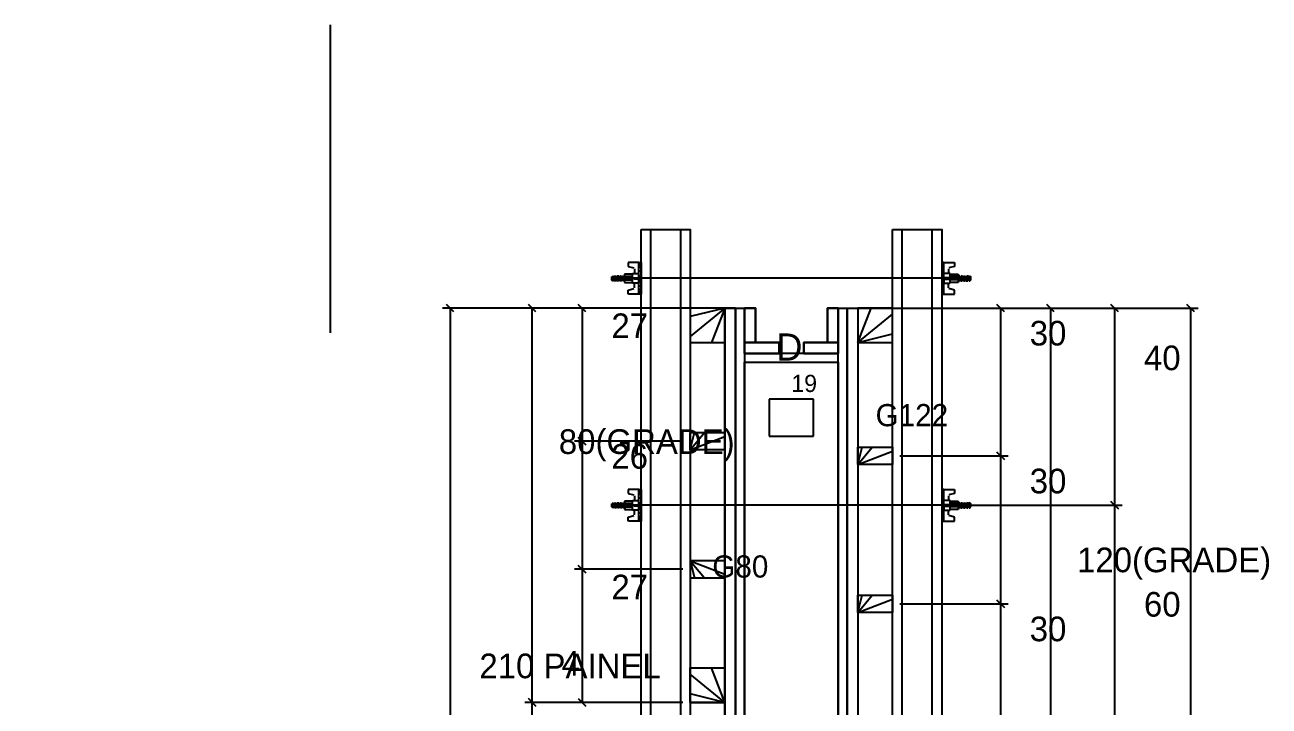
# Model space of a CAD drawing. Header units: metres. Extents: x 3398 to 8963, y 6303 to 8182.
# Drawn here: x 8405 to 8910, y 7906 to 8182 of the extents above; entities that cross this region are included whole.
import ezdxf

# ---------------------------------------------------------------- set-up
doc = ezdxf.new("R2010")
doc.units = ezdxf.units.M

msp = doc.modelspace()

# ---------------------------------------------------------------- linework, layer by layer
at = {"layer": 'CHAPA', "color": 1}
for points in [[(8696.7, 8067.31), (8696.7, 7647.31), (8693.1, 7647.31), (8693.1, 8067.31), (8696.7, 8067.31)], [(8738.3, 7587.31), (8734.7, 7587.31), (8734.7, 8067.31), (8738.3, 8067.31), (8738.3, 7587.31)], [(8734.7, 8045.31), (8734.7, 8048.91), (8696.7, 8048.91), (8696.7, 8045.31), (8734.7, 8045.31)]]:
    msp.add_lwpolyline(points, dxfattribs=at)
at = {"layer": 'CONCRETO', "color": 2}
msp.add_lwpolyline([(8404.7, 7609.31), (8404.7, 7647.31), (8696.7, 7647.31), (8696.7, 8045.31), (8734.7, 8045.31), (8734.7, 7609.31), (8404.7, 7609.31)], dxfattribs=at)
at = {"layer": 'COTA'}
for p, q in [((8578.71, 8065.81), (8575.71, 8068.81)), ((8612.07, 8065.83), (8609.07, 8068.83)), ((8632.26, 8065.83), (8629.26, 8068.83)), ((8802.14, 8065.83), (8799.14, 8068.83)), ((8822.33, 8065.83), (8819.33, 8068.83)), ((8848.38, 8065.81), (8845.38, 8068.81)), ((8879.22, 8065.81), (8876.22, 8068.81)), ((8629.26, 8014.83), (8632.26, 8011.83)), ((8632.26, 8011.83), (8629.26, 8014.83)), ((8802.14, 8005.83), (8799.14, 8008.83)), ((8799.14, 8008.83), (8802.14, 8005.83)), ((8848.38, 7985.8), (8845.38, 7988.8)), ((8845.38, 7988.8), (8848.38, 7985.8)), ((8632.26, 7959.83), (8629.26, 7962.83)), ((8629.26, 7962.83), (8632.26, 7959.83)), ((8799.14, 7948.83), (8802.14, 7945.83)), ((8802.14, 7945.83), (8799.14, 7948.83)), ((8612.07, 7905.83), (8609.07, 7908.83)), ((8609.07, 7908.83), (8612.07, 7905.83)), ((8629.26, 7908.83), (8632.26, 7905.83))]:
    msp.add_line(p, q, dxfattribs=at)
at = {"layer": 'COTA', "color": 241}
for p, q in [((8685.7, 8067.31), (8574.21, 8067.31)), ((8577.21, 8067.31), (8577.21, 7647.31)), ((8671.7, 8067.33), (8607.57, 8067.33)), ((8610.57, 7907.33), (8610.57, 8067.33)), ((8671.7, 8067.33), (8627.76, 8067.33)), ((8630.76, 8067.33), (8630.76, 8013.33)), ((8737.7, 8067.31), (8880.72, 8067.31)), ((8759.68, 8067.33), (8823.83, 8067.33)), ((8759.7, 8067.33), (8803.64, 8067.33)), ((8759.7, 8067.31), (8849.88, 8067.31)), ((8800.64, 8007.33), (8800.64, 8067.33)), ((8820.83, 8067.33), (8820.83, 7827.33)), ((8846.88, 8067.31), (8846.88, 7987.3)), ((8877.72, 8067.31), (8877.72, 7587.31)), ((8671.7, 8013.33), (8627.76, 8013.33)), ((8671.7, 8013.33), (8627.76, 8013.33)), ((8630.76, 8013.33), (8630.76, 7961.33)), ((8759.7, 8007.33), (8803.64, 8007.33)), ((8759.7, 8007.33), (8803.64, 8007.33)), ((8800.64, 7947.33), (8800.64, 8007.33)), ((8779.7, 7987.3), (8849.88, 7987.3)), ((8779.7, 7987.3), (8849.88, 7987.3)), ((8846.88, 7987.3), (8846.88, 7867.33)), ((8671.7, 7961.33), (8627.76, 7961.33)), ((8671.7, 7961.33), (8627.76, 7961.33)), ((8630.76, 7961.33), (8630.76, 7907.33)), ((8759.7, 7947.33), (8803.64, 7947.33)), ((8759.7, 7947.33), (8803.64, 7947.33)), ((8800.64, 7887.33), (8800.64, 7947.33)), ((8671.7, 7907.33), (8607.57, 7907.33)), ((8671.69, 7907.33), (8607.57, 7907.33)), ((8610.57, 7899.32), (8610.57, 7907.33)), ((8671.7, 7907.33), (8627.76, 7907.33))]:
    msp.add_line(p, q, dxfattribs=at)
at = {"layer": 'COTA', "color": 180}
for p, q in [((8724.7, 8030.39), (8706.7, 8030.39)), ((8706.7, 8030.39), (8706.7, 8015.39)), ((8724.7, 8015.39), (8724.7, 8030.39)), ((8706.7, 8015.39), (8724.7, 8015.39))]:
    msp.add_line(p, q, dxfattribs=at)
at = {"layer": 'Hachura'}
for p, q in [((8653.8, 8085.84), (8649.54, 8085.84)), ((8649.54, 8085.84), (8649.54, 8084.17)), ((8649.54, 8084.17), (8651.75, 8083.59)), ((8651.99, 8083.27), (8651.99, 8081.33)), ((8653.78, 8085.71), (8654.7, 8085.71)), ((8653.78, 8085.5), (8654.7, 8085.5)), ((8653.78, 8085.16), (8654.7, 8085.16)), ((8653.78, 8084.7), (8654.7, 8084.7)), ((8653.78, 8083.85), (8654.7, 8083.85)), ((8653.8, 8072.95), (8653.8, 8085.84)), ((8653.8, 8085.84), (8654.7, 8085.84)), ((8654.7, 8085.84), (8654.7, 8072.95)), ((8654.7, 8084.89), (8654.7, 8077.08)), ((8777.62, 8085.71), (8776.69, 8085.71)), ((8777.62, 8085.5), (8776.69, 8085.5)), ((8777.62, 8085.16), (8776.69, 8085.16)), ((8777.62, 8084.7), (8776.69, 8084.7)), ((8777.62, 8083.85), (8776.69, 8083.85)), ((8777.6, 8085.84), (8776.7, 8085.84)), ((8776.7, 8085.84), (8776.7, 8072.95)), ((8776.7, 8084.89), (8776.7, 8077.08)), ((8777.6, 8085.84), (8781.86, 8085.84)), ((8777.6, 8072.95), (8777.6, 8085.84)), ((8779.41, 8083.27), (8779.41, 8081.33)), ((8781.86, 8084.17), (8779.65, 8083.59)), ((8781.86, 8085.84), (8781.86, 8084.17)), ((8643.22, 8080.3), (8642.9, 8079.97)), ((8642.9, 8078.68), (8642.9, 8079.97)), ((8643.22, 8078.36), (8642.9, 8078.68)), ((8643.22, 8079.78), (8643.56, 8080.46)), ((8643.78, 8080.4), (8643.22, 8079.27)), ((8643.22, 8080.04), (8643.35, 8080.3)), ((8643.22, 8080.3), (8643.22, 8078.36)), ((8643.86, 8080.3), (8643.22, 8079.01)), ((8643.54, 8078.36), (8643.22, 8078.36)), ((8643.54, 8078.36), (8644.51, 8080.3)), ((8643.54, 8078.36), (8644.51, 8080.3)), ((8643.63, 8078.29), (8644.72, 8080.46)), ((8643.86, 8080.3), (8644.51, 8080.3)), ((8644.95, 8080.4), (8643.87, 8078.26)), ((8645.02, 8080.3), (8644.06, 8078.36)), ((8644.7, 8078.36), (8644.06, 8078.36)), ((8644.7, 8078.36), (8645.67, 8080.3)), ((8644.79, 8078.29), (8645.88, 8080.46)), ((8645.67, 8080.3), (8645.02, 8080.3)), ((8646.11, 8080.4), (8645.04, 8078.26)), ((8646.19, 8080.3), (8645.22, 8078.36)), ((8645.43, 8078.36), (8645.22, 8078.36)), ((8645.86, 8078.36), (8645.22, 8078.36)), ((8645.86, 8078.36), (8646.83, 8080.3)), ((8645.96, 8078.29), (8647.04, 8080.46)), ((8646.4, 8080.3), (8646.19, 8080.3)), ((8647.27, 8080.4), (8646.2, 8078.26)), ((8647.35, 8080.3), (8646.38, 8078.36)), ((8647.02, 8078.36), (8646.38, 8078.36)), ((8646.4, 8080.3), (8646.83, 8080.3)), ((8647.02, 8078.36), (8647.99, 8080.3)), ((8647.35, 8080.3), (8647.99, 8080.3)), ((8647.99, 8079.52), (8647.36, 8078.26)), ((8647.99, 8079.27), (8647.54, 8078.36)), ((8647.99, 8078.36), (8647.54, 8078.36)), ((8651.22, 8081.07), (8647.99, 8081.07)), ((8647.99, 8081.07), (8647.99, 8077.72)), ((8647.99, 8080.3), (8651.22, 8080.3)), ((8647.99, 8078.75), (8651.22, 8078.75)), ((8647.99, 8077.72), (8651.22, 8077.72)), ((8648.06, 8081.07), (8648.06, 8077.72)), ((8651.22, 8077.46), (8651.22, 8081.33)), ((8651.22, 8081.33), (8651.22, 8081.07)), ((8651.22, 8081.33), (8651.22, 8081.07)), ((8651.22, 8081.33), (8653.8, 8081.33)), ((8651.8, 8079.6), (8653.8, 8079.6)), ((8653.8, 8079.08), (8651.8, 8079.08)), ((8653.78, 8082.42), (8654.7, 8082.42)), ((8653.8, 8079.4), (8653.8, 8077.46)), ((8653.8, 8079.39), (8654.7, 8079.39)), ((8653.8, 8078.11), (8653.8, 8078.75)), ((8653.8, 8072.95), (8653.8, 8078.11)), ((8654.11, 8078.44), (8653.9, 8078.44)), ((8653.92, 8080.37), (8654.35, 8080.37)), ((8654.55, 8078.44), (8654.11, 8078.44)), ((8777.62, 8082.42), (8776.7, 8082.42)), ((8777.6, 8079.39), (8776.7, 8079.39)), ((8776.85, 8078.44), (8777.28, 8078.44)), ((8777.47, 8080.37), (8777.04, 8080.37)), ((8777.28, 8078.44), (8777.49, 8078.44)), ((8780.18, 8081.33), (8777.6, 8081.33)), ((8779.6, 8079.6), (8777.6, 8079.6)), ((8777.6, 8079.39), (8777.6, 8077.46)), ((8777.6, 8079.08), (8779.6, 8079.08)), ((8777.6, 8078.1), (8777.6, 8078.75)), ((8777.6, 8072.95), (8777.6, 8078.1)), ((8780.18, 8077.46), (8780.18, 8081.33)), ((8780.18, 8081.33), (8780.18, 8081.07)), ((8780.18, 8081.33), (8780.18, 8081.07)), ((8780.18, 8081.07), (8783.41, 8081.07)), ((8783.41, 8080.3), (8780.18, 8080.3)), ((8783.41, 8078.75), (8780.18, 8078.75)), ((8783.41, 8077.72), (8780.18, 8077.72)), ((8783.34, 8081.07), (8783.34, 8077.72)), ((8783.41, 8081.07), (8783.41, 8077.72)), ((8784.05, 8080.3), (8783.41, 8080.3)), ((8784.37, 8078.36), (8783.41, 8080.3)), ((8783.41, 8079.52), (8784.04, 8078.26)), ((8783.41, 8079.27), (8783.86, 8078.36)), ((8783.41, 8078.36), (8783.86, 8078.36)), ((8784.05, 8080.3), (8785.02, 8078.36)), ((8784.13, 8080.4), (8785.2, 8078.26)), ((8785.44, 8078.29), (8784.36, 8080.46)), ((8784.37, 8078.36), (8785.02, 8078.36)), ((8785.53, 8078.36), (8784.57, 8080.3)), ((8785, 8080.3), (8784.57, 8080.3)), ((8785, 8080.3), (8785.21, 8080.3)), ((8785.21, 8080.3), (8786.18, 8078.36)), ((8785.29, 8080.4), (8786.36, 8078.26)), ((8786.6, 8078.29), (8785.52, 8080.46)), ((8785.53, 8078.36), (8786.18, 8078.36)), ((8785.73, 8080.3), (8786.37, 8080.3)), ((8786.69, 8078.36), (8785.73, 8080.3)), ((8785.97, 8078.36), (8786.18, 8078.36)), ((8786.37, 8080.3), (8787.34, 8078.36)), ((8786.45, 8080.4), (8787.52, 8078.26)), ((8787.76, 8078.29), (8786.68, 8080.46)), ((8786.69, 8078.36), (8787.34, 8078.36)), ((8787.53, 8080.3), (8786.89, 8080.3)), ((8787.86, 8078.36), (8786.89, 8080.3)), ((8787.86, 8078.36), (8786.89, 8080.3)), ((8787.53, 8080.3), (8788.18, 8079.01)), ((8787.61, 8080.4), (8788.18, 8079.27)), ((8788.18, 8079.78), (8787.84, 8080.46)), ((8787.86, 8078.36), (8788.18, 8078.36)), ((8788.18, 8080.04), (8788.05, 8080.3)), ((8788.18, 8080.3), (8788.5, 8079.97)), ((8788.18, 8080.3), (8788.18, 8078.36)), ((8788.18, 8078.36), (8788.5, 8078.68)), ((8788.5, 8078.68), (8788.5, 8079.97)), ((8649.54, 8074.62), (8651.75, 8075.2)), ((8649.54, 8072.95), (8649.54, 8074.62)), ((8654.7, 8072.95), (8649.56, 8072.95)), ((8653.8, 8077.46), (8651.22, 8077.46)), ((8651.99, 8075.52), (8651.99, 8077.46)), ((8653.78, 8076.36), (8654.7, 8076.36)), ((8653.78, 8074.94), (8654.7, 8074.94)), ((8653.78, 8074.1), (8654.7, 8074.1)), ((8653.78, 8073.63), (8654.7, 8073.63)), ((8653.78, 8073.3), (8654.7, 8073.3)), ((8653.78, 8073.09), (8654.7, 8073.09)), ((8777.62, 8076.35), (8776.69, 8076.35)), ((8777.62, 8074.94), (8776.69, 8074.94)), ((8777.62, 8074.1), (8776.69, 8074.1)), ((8777.62, 8073.63), (8776.69, 8073.63)), ((8777.62, 8073.3), (8776.69, 8073.3)), ((8777.62, 8073.09), (8776.69, 8073.09)), ((8776.7, 8072.95), (8781.83, 8072.95)), ((8777.6, 8077.46), (8780.18, 8077.46)), ((8779.41, 8075.52), (8779.41, 8077.46)), ((8781.86, 8074.62), (8779.65, 8075.2)), ((8781.86, 8072.95), (8781.86, 8074.62)), ((8653.8, 7993.76), (8649.55, 7993.76)), ((8649.55, 7993.76), (8649.55, 7992.08)), ((8649.55, 7992.08), (8651.76, 7991.5)), ((8653.79, 7993.62), (8654.71, 7993.62)), ((8653.79, 7993.41), (8654.71, 7993.41)), ((8653.79, 7993.07), (8654.71, 7993.07)), ((8653.79, 7992.61), (8654.71, 7992.61)), ((8653.8, 7993.76), (8654.71, 7993.76)), ((8653.8, 7980.86), (8653.8, 7993.76)), ((8654.71, 7993.76), (8654.71, 7980.86)), ((8654.71, 7992.81), (8654.71, 7984.99)), ((8777.63, 7993.62), (8776.7, 7993.62)), ((8777.63, 7993.41), (8776.7, 7993.41)), ((8777.63, 7993.07), (8776.7, 7993.07)), ((8777.63, 7992.61), (8776.7, 7992.61)), ((8776.71, 7993.76), (8776.71, 7980.86)), ((8777.61, 7993.76), (8776.71, 7993.76)), ((8776.71, 7992.81), (8776.71, 7984.99)), ((8777.61, 7980.86), (8777.61, 7993.76)), ((8777.61, 7993.76), (8781.87, 7993.76)), ((8781.87, 7992.08), (8779.66, 7991.5)), ((8781.87, 7993.76), (8781.87, 7992.08)), ((8643.23, 7988.21), (8642.91, 7987.89)), ((8642.91, 7986.6), (8642.91, 7987.89)), ((8643.23, 7987.7), (8643.56, 7988.37)), ((8643.79, 7988.31), (8643.23, 7987.18)), ((8643.23, 7988.21), (8643.23, 7986.28)), ((8643.87, 7988.21), (8643.23, 7986.92)), ((8643.23, 7987.95), (8643.36, 7988.21)), ((8643.55, 7986.28), (8644.52, 7988.21)), ((8643.55, 7986.28), (8644.52, 7988.21)), ((8643.64, 7986.21), (8644.72, 7988.37)), ((8643.87, 7988.21), (8644.52, 7988.21)), ((8644.95, 7988.31), (8643.88, 7986.17)), ((8645.03, 7988.21), (8644.07, 7986.28)), ((8644.71, 7986.28), (8645.68, 7988.21)), ((8644.8, 7986.21), (8645.89, 7988.37)), ((8645.68, 7988.21), (8645.03, 7988.21)), ((8646.11, 7988.31), (8645.04, 7986.17)), ((8646.19, 7988.21), (8645.23, 7986.28)), ((8645.87, 7986.28), (8646.84, 7988.21)), ((8645.96, 7986.21), (8647.05, 7988.37)), ((8646.41, 7988.21), (8646.19, 7988.21)), ((8647.28, 7988.31), (8646.21, 7986.17)), ((8647.35, 7988.21), (8646.39, 7986.28)), ((8646.41, 7988.21), (8646.84, 7988.21)), ((8647.03, 7986.28), (8648, 7988.21)), ((8647.35, 7988.21), (8648, 7988.21)), ((8648, 7987.44), (8647.37, 7986.17)), ((8648, 7987.18), (8647.55, 7986.28)), ((8648, 7988.99), (8648, 7985.63)), ((8651.22, 7988.99), (8648, 7988.99)), ((8648, 7988.21), (8651.22, 7988.21)), ((8648.07, 7988.99), (8648.07, 7985.63)), ((8651.22, 7989.24), (8653.8, 7989.24)), ((8651.22, 7989.24), (8651.22, 7988.99)), ((8651.22, 7989.24), (8651.22, 7988.99)), ((8651.22, 7985.37), (8651.22, 7989.24)), ((8651.8, 7987.51), (8653.8, 7987.51)), ((8653.8, 7987), (8651.8, 7987)), ((8652, 7991.19), (8652, 7989.24)), ((8653.79, 7991.77), (8654.71, 7991.77)), ((8653.79, 7990.34), (8654.71, 7990.34)), ((8653.8, 7987.31), (8653.8, 7985.37)), ((8653.8, 7987.3), (8654.71, 7987.3)), ((8653.93, 7988.28), (8654.36, 7988.28)), ((8777.63, 7991.77), (8776.7, 7991.77)), ((8777.63, 7990.34), (8776.71, 7990.34)), ((8777.61, 7987.3), (8776.71, 7987.3)), ((8777.48, 7988.28), (8777.05, 7988.28)), ((8780.19, 7989.24), (8777.61, 7989.24)), ((8779.61, 7987.51), (8777.61, 7987.51)), ((8777.61, 7987.31), (8777.61, 7985.37)), ((8777.61, 7987), (8779.61, 7987)), ((8779.42, 7991.19), (8779.42, 7989.24)), ((8780.19, 7985.37), (8780.19, 7989.24)), ((8780.19, 7989.24), (8780.19, 7988.99)), ((8780.19, 7989.24), (8780.19, 7988.99)), ((8780.19, 7988.99), (8783.41, 7988.99)), ((8783.41, 7988.21), (8780.19, 7988.21)), ((8783.35, 7988.99), (8783.35, 7985.63)), ((8783.41, 7988.99), (8783.41, 7985.63)), ((8784.38, 7986.28), (8783.41, 7988.21)), ((8784.06, 7988.21), (8783.41, 7988.21)), ((8783.41, 7987.44), (8784.05, 7986.17)), ((8783.41, 7987.18), (8783.87, 7986.28)), ((8784.06, 7988.21), (8785.03, 7986.28)), ((8784.14, 7988.31), (8785.21, 7986.17)), ((8785.45, 7986.2), (8784.37, 7988.37)), ((8785.54, 7986.28), (8784.57, 7988.21)), ((8785.01, 7988.21), (8784.57, 7988.21)), ((8785.01, 7988.21), (8785.22, 7988.21)), ((8785.22, 7988.21), (8786.19, 7986.28)), ((8785.3, 7988.31), (8786.37, 7986.17)), ((8786.61, 7986.2), (8785.53, 7988.37)), ((8785.74, 7988.21), (8786.38, 7988.21)), ((8786.7, 7986.28), (8785.74, 7988.21)), ((8786.38, 7988.21), (8787.35, 7986.28)), ((8786.46, 7988.31), (8787.53, 7986.17)), ((8787.77, 7986.2), (8786.69, 7988.37)), ((8787.86, 7986.28), (8786.9, 7988.21)), ((8787.54, 7988.21), (8786.9, 7988.21)), ((8787.86, 7986.28), (8786.9, 7988.21)), ((8787.54, 7988.21), (8788.19, 7986.92)), ((8787.62, 7988.31), (8788.19, 7987.18)), ((8788.19, 7987.7), (8787.85, 7988.37)), ((8788.19, 7987.95), (8788.06, 7988.21)), ((8788.18, 7988.21), (8788.51, 7987.89)), ((8788.18, 7988.21), (8788.18, 7986.28)), ((8788.51, 7986.6), (8788.51, 7987.89)), ((8643.23, 7986.28), (8642.91, 7986.6)), ((8643.55, 7986.28), (8643.23, 7986.28)), ((8644.71, 7986.28), (8644.07, 7986.28)), ((8645.44, 7986.28), (8645.23, 7986.28)), ((8645.87, 7986.28), (8645.23, 7986.28)), ((8647.03, 7986.28), (8646.39, 7986.28)), ((8648, 7986.28), (8647.55, 7986.28)), ((8648, 7986.66), (8651.22, 7986.66)), ((8648, 7985.63), (8651.22, 7985.63)), ((8649.55, 7982.54), (8651.76, 7983.12)), ((8649.55, 7980.86), (8649.55, 7982.54)), ((8653.8, 7985.37), (8651.22, 7985.37)), ((8652, 7983.43), (8652, 7985.37)), ((8653.79, 7984.27), (8654.71, 7984.27)), ((8653.79, 7982.85), (8654.71, 7982.85)), ((8653.79, 7982.01), (8654.71, 7982.01)), ((8653.8, 7986.02), (8653.8, 7986.66)), ((8653.8, 7980.86), (8653.8, 7986.02)), ((8654.12, 7986.35), (8653.91, 7986.35)), ((8654.56, 7986.35), (8654.12, 7986.35)), ((8777.63, 7984.27), (8776.7, 7984.27)), ((8777.63, 7982.85), (8776.7, 7982.85)), ((8777.63, 7982.01), (8776.7, 7982.01)), ((8776.86, 7986.35), (8777.29, 7986.35)), ((8777.29, 7986.35), (8777.5, 7986.35)), ((8777.61, 7986.02), (8777.61, 7986.66)), ((8777.61, 7980.86), (8777.61, 7986.02)), ((8777.61, 7985.37), (8780.19, 7985.37)), ((8779.42, 7983.43), (8779.42, 7985.37)), ((8781.87, 7982.54), (8779.66, 7983.12)), ((8783.41, 7986.66), (8780.19, 7986.66)), ((8783.41, 7985.63), (8780.19, 7985.63)), ((8781.87, 7980.86), (8781.87, 7982.54)), ((8783.41, 7986.28), (8783.87, 7986.28)), ((8784.38, 7986.28), (8785.03, 7986.28)), ((8785.54, 7986.28), (8786.19, 7986.28)), ((8785.98, 7986.28), (8786.19, 7986.28)), ((8786.7, 7986.28), (8787.35, 7986.28)), ((8787.86, 7986.28), (8788.19, 7986.28)), ((8788.18, 7986.28), (8788.51, 7986.6)), ((8654.71, 7980.86), (8649.57, 7980.86)), ((8653.79, 7981.55), (8654.71, 7981.55)), ((8653.79, 7981.21), (8654.71, 7981.21)), ((8653.79, 7981), (8654.71, 7981)), ((8777.63, 7981.55), (8776.7, 7981.55)), ((8777.63, 7981.21), (8776.7, 7981.21)), ((8777.63, 7981), (8776.7, 7981)), ((8776.71, 7980.86), (8781.84, 7980.86))]:
    msp.add_line(p, q, dxfattribs=at)
at = {"layer": 'Hachura', "color": 251}
for p, q in [((8787.5, 8079.4), (8647.7, 8079.39)), ((8787.51, 7987.3), (8647.71, 7987.3))]:
    msp.add_line(p, q, dxfattribs=at)
for points in [[(8688.7, 8067.31), (8693.1, 8067.31), (8693.1, 7647.31), (8688.7, 7647.31), (8688.7, 8067.31)], [(8693.1, 8067.31), (8696.7, 8067.31), (8696.7, 7647.31), (8693.1, 7647.31), (8693.1, 8067.31)], [(8701.1, 8053.31), (8696.7, 8053.31), (8696.7, 8067.31), (8701.1, 8067.31), (8701.1, 8053.31)], [(8734.7, 8053.31), (8730.3, 8053.31), (8730.3, 8067.31), (8734.7, 8067.31), (8734.7, 8053.31)], [(8738.3, 7587.31), (8734.7, 7587.31), (8734.7, 8067.31), (8738.3, 8067.31), (8738.3, 7587.31)], [(8738.3, 8067.31), (8742.7, 8067.31), (8742.7, 7587.31), (8738.3, 7587.31), (8738.3, 8067.31)], [(8710.7, 8053.31), (8710.7, 8048.91), (8696.7, 8048.91), (8696.7, 8053.31), (8710.7, 8053.31)], [(8734.7, 8053.31), (8734.7, 8048.91), (8720.7, 8048.91), (8720.7, 8053.31), (8734.7, 8053.31)], [(8734.7, 8045.31), (8734.7, 8048.91), (8696.7, 8048.91), (8696.7, 8045.31), (8734.7, 8045.31)]]:
    msp.add_lwpolyline(points, dxfattribs=at)
at = {"layer": 'Madeira', "color": 126}
for p, q in [((8742.71, 8053.31), (8748.13, 8067.32)), ((8742.71, 8053.31), (8756.7, 8064.84)), ((8742.71, 8053.31), (8756.71, 8056.81)), ((8742.7, 8003.82), (8748.45, 8010.82)), ((8742.7, 8003.82), (8744.44, 8010.82)), ((8742.7, 8003.82), (8756.7, 8009.26)), ((8742.7, 7943.82), (8744.44, 7950.82)), ((8742.7, 7943.82), (8748.45, 7950.82)), ((8742.7, 7943.82), (8756.7, 7949.26))]:
    msp.add_line(p, q, dxfattribs=at)
for points in [[(8688.7, 8067.31), (8674.7, 8067.31), (8674.7, 7907.31), (8688.7, 7907.31), (8688.7, 8067.31)], [(8742.71, 8053.31), (8756.71, 8053.33), (8756.7, 8067.33), (8742.7, 8067.31), (8742.71, 8053.31)], [(8742.7, 7827.32), (8756.7, 7827.33), (8756.7, 8067.33), (8742.7, 8067.31), (8742.7, 7827.32)], [(8742.7, 8003.82), (8742.69, 8010.82), (8756.69, 8010.83), (8756.7, 8003.83), (8742.7, 8003.82)], [(8742.7, 7943.82), (8742.69, 7950.82), (8756.69, 7950.83), (8756.7, 7943.83), (8742.7, 7943.82)]]:
    msp.add_lwpolyline(points, dxfattribs=at)
at = {"layer": 'MEIO_PONT', "color": 93}
for p, q in [((8688.7, 8067.31), (8674.7, 8055.79)), ((8688.7, 8067.31), (8674.7, 8063.83)), ((8688.7, 8067.31), (8683.27, 8053.31)), ((8674.7, 8009.81), (8676.44, 8016.81)), ((8674.7, 8009.81), (8680.46, 8016.81)), ((8674.7, 8009.81), (8688.7, 8015.24)), ((8674.7, 7964.81), (8688.7, 7959.38)), ((8674.7, 7964.81), (8676.44, 7957.81)), ((8674.7, 7964.81), (8680.46, 7957.81)), ((8688.7, 7907.31), (8683.27, 7921.31)), ((8688.7, 7907.31), (8674.7, 7918.83)), ((8688.7, 7907.31), (8674.7, 7910.79))]:
    msp.add_line(p, q, dxfattribs=at)
for points in [[(8688.7, 8067.31), (8674.7, 8067.31), (8674.7, 8053.31), (8688.7, 8053.31), (8688.7, 8067.31)], [(8674.7, 8009.81), (8674.7, 8016.81), (8688.7, 8016.81), (8688.7, 8009.81), (8674.7, 8009.81)], [(8674.7, 7964.81), (8674.7, 7957.81), (8688.7, 7957.81), (8688.7, 7964.81), (8674.7, 7964.81)], [(8688.7, 7907.31), (8674.7, 7907.31), (8674.7, 7921.31), (8688.7, 7921.31), (8688.7, 7907.31)]]:
    msp.add_lwpolyline(points, dxfattribs=at)
at = {"layer": 'Perfil Metálico', "color": 224}
for points in [[(8654.7, 8099.25), (8674.7, 8099.25), (8674.7, 7655.31), (8654.7, 7655.31), (8654.7, 8099.25)], [(8670.7, 7655.31), (8658.7, 7655.31), (8658.7, 8099.25), (8670.7, 8099.25), (8670.7, 7655.31)], [(8756.7, 8099.25), (8776.7, 8099.25), (8776.7, 7548.99), (8756.7, 7548.99), (8756.7, 8099.25)], [(8772.7, 7548.99), (8760.7, 7548.99), (8760.7, 8099.25), (8772.7, 8099.25), (8772.7, 7548.99)]]:
    msp.add_lwpolyline(points, dxfattribs=at)
at = {"layer": 'SARRAFO', "color": 251}
for points in [[(8688.7, 7647.31), (8693.1, 7647.31), (8693.1, 8067.31), (8688.7, 8067.31), (8688.7, 7647.31)], [(8688.7, 7647.31), (8688.7, 8067.31), (8693.1, 8067.31), (8693.1, 7647.31), (8688.7, 7647.31)], [(8696.7, 8067.31), (8696.7, 8053.31), (8701.1, 8053.31), (8701.1, 8067.31), (8696.7, 8067.31)], [(8730.3, 8067.31), (8730.3, 8053.31), (8734.7, 8053.31), (8734.7, 8067.31), (8730.3, 8067.31)], [(8738.3, 7587.31), (8738.3, 8067.31), (8742.7, 8067.31), (8742.7, 7587.31), (8738.3, 7587.31)], [(8738.3, 7587.31), (8738.3, 8067.31), (8742.7, 8067.31), (8742.7, 7587.31), (8738.3, 7587.31)], [(8696.7, 8048.91), (8710.7, 8048.91), (8710.7, 8053.31), (8696.7, 8053.31), (8696.7, 8048.91)], [(8720.7, 8048.91), (8734.7, 8048.91), (8734.7, 8053.31), (8720.7, 8053.31), (8720.7, 8048.91)]]:
    msp.add_lwpolyline(points, dxfattribs=at)
at = {"layer": 'Texto Seção', "color": 252}
msp.add_line((8528.65, 8057.23), (8528.65, 8182.23), dxfattribs=at)

# ---------------------------------------------------------------- texts
at = {"layer": 'COTA', "color": 241}
for s, p in [('27', (8642.69, 8055.13)), ('30', (8812.42, 8052.13)), ('40', (8858.77, 8042.11)), ('80(GRADE)', (8621.35, 8008.13)), ('26', (8642.66, 8002.13)), ('30', (8812.42, 7992.13)), ('120(GRADE)', (8831.61, 7960.13)), ('27', (8642.69, 7949.13)), ('60', (8858.77, 7942.12)), ('30', (8812.42, 7932.13)), ('210 PAINEL', (8589.11, 7917.11)), ('4', (8622.49, 7918.13))]:
    msp.add_text(s, height=10, dxfattribs=at).set_placement(p)
at = {"layer": 'COTA', "color": 1}
msp.add_text('19', height=7, dxfattribs=at).set_placement((8715.7, 8033.25))
at = {"layer": 'TEXTO_GERAL', "color": 7}
msp.add_text('D', height=11, dxfattribs=at).set_placement((8709.57, 8046.02))
at = {"layer": 'TEXTO_GERAL'}
for s, p in [('G122', (8749.88, 8019.37)), ('G80', (8683.62, 7957.96))]:
    msp.add_text(s, height=9, dxfattribs=at).set_placement(p)

doc.saveas('drawing.dxf')
